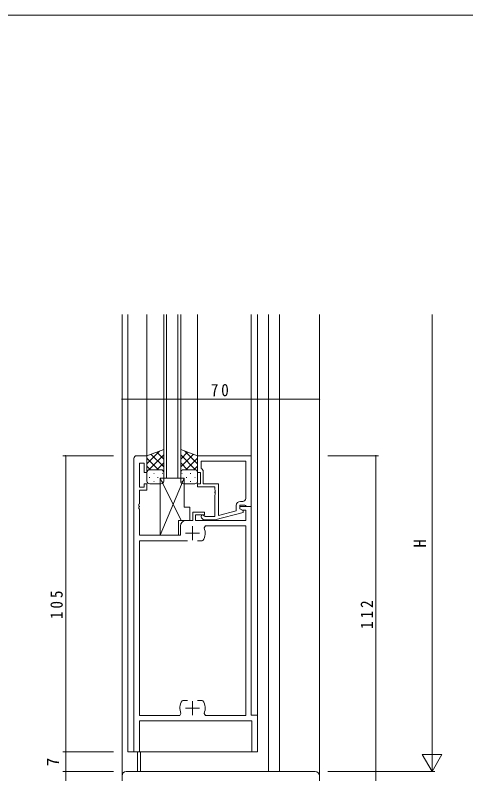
# Model space of a CAD drawing. Units: millimetres on the paper. Extents: x -397 to 397, y -282 to 282.
# Drawn here: x -236.8 to -76.9, y 10.3 to 279.3 of the extents above; entities that cross this region are included whole.
import ezdxf
from ezdxf.enums import TextEntityAlignment as Align

# ---------------------------------------------------------------- set-up
doc = ezdxf.new("R2010")
doc.units = ezdxf.units.MM
for name, color, linetype, lineweight in [('0-1_YKK_ZWAK', 7, 'Continuous', 18), ('0-3_YKK_11', 7, 'Continuous', 18), ('0-4_YKK_12', 2, 'Continuous', 18), ('0-6_YKK_13', 4, 'Continuous', 18), ('0-7_YKK_D', 6, 'Continuous', 18)]:
    doc.layers.add(name, color=color, linetype=linetype, lineweight=lineweight)
doc.styles.add('ＭＳ ゴシック', font='')
doc.styles.get('ＭＳ ゴシック').set_extended_font_data('MS Gothic')

msp = doc.modelspace()

# ---------------------------------------------------------------- linework, layer by layer
at = {"layer": '0-1_YKK_ZWAK'}
msp.add_line((376.092, 279.312), (-393.908, 279.312), dxfattribs=at)
at = {"layer": '0-3_YKK_11'}
for p, q in [((-194.708, 122.134), (-194.708, 18.134)), ((-190.108, 123.134), (-193.708, 123.134)), ((-190.108, 117.134), (-190.108, 123.134)), ((-172.108, 123.134), (-172.108, 117.134)), ((-153.108, 123.134), (-172.108, 123.134)), ((-170.808, 121.204), (-155.038, 121.204)), ((-170.808, 118.634), (-170.808, 121.204)), ((-170.808, 121.204), (-155.038, 121.204)), ((-155.038, 121.204), (-155.038, 107.934)), ((-153.108, 105.134), (-153.108, 123.134)), ((-192.778, 120.434), (-191.108, 120.434)), ((-192.778, 111.934), (-192.778, 120.434)), ((-191.108, 120.434), (-191.108, 117.134)), ((-170.608, 118.434), (-170.808, 118.634)), ((-170.108, 117.934), (-170.608, 118.434)), ((-191.108, 117.134), (-190.108, 117.134)), ((-172.108, 117.134), (-171.108, 117.134)), ((-171.108, 117.134), (-171.108, 113.134)), ((-170.108, 113.134), (-170.108, 117.934)), ((-191.108, 113.134), (-191.108, 111.934)), ((-190.108, 113.134), (-191.108, 113.134)), ((-190.108, 110.934), (-190.108, 113.134)), ((-172.108, 113.134), (-172.108, 112.134)), ((-171.108, 113.134), (-172.108, 113.134)), ((-164.708, 113.134), (-170.108, 113.134)), ((-164.708, 101.925), (-164.708, 113.134)), ((-191.108, 111.934), (-192.778, 111.934)), ((-192.778, 110.934), (-190.108, 110.934)), ((-192.778, 106.092), (-192.778, 110.934)), ((-172.108, 112.134), (-166.008, 112.134)), ((-166.008, 112.134), (-166.008, 111.092)), ((-166.008, 111.092), (-165.888, 110.909)), ((-165.888, 110.359), (-166.008, 110.176)), ((-165.888, 110.909), (-165.888, 110.359)), ((-166.008, 110.176), (-166.008, 110.092)), ((-166.008, 110.092), (-165.888, 109.909)), ((-165.888, 109.359), (-166.008, 109.176)), ((-166.008, 109.176), (-166.008, 101.534)), ((-165.888, 109.909), (-165.888, 109.359)), ((-192.898, 105.909), (-192.778, 106.092)), ((-192.898, 105.359), (-192.898, 105.909)), ((-192.778, 105.176), (-192.898, 105.359)), ((-192.898, 104.909), (-192.778, 105.092)), ((-192.898, 104.359), (-192.898, 104.909)), ((-192.778, 105.092), (-192.778, 105.176)), ((-158.408, 105.434), (-158.408, 103.614)), ((-157.108, 105.634), (-155.308, 105.634)), ((-157.108, 104.334), (-157.108, 105.634)), ((-157.108, 105.134), (-157.108, 104.334)), ((-153.108, 105.134), (-157.108, 105.134)), ((-156.038, 106.934), (-156.908, 106.934)), ((-155.308, 105.634), (-155.108, 105.434)), ((-155.108, 105.434), (-154.808, 105.134)), ((-154.808, 105.134), (-153.108, 105.134)), ((-153.108, 31.134), (-153.108, 105.134)), ((-192.778, 104.176), (-192.898, 104.359)), ((-192.778, 94.934), (-192.778, 104.176)), ((-173.808, 103.134), (-173.808, 100.134)), ((-169.608, 103.134), (-173.808, 103.134)), ((-169.608, 102.134), (-169.608, 103.134)), ((-166.012, 100.334), (-155.908, 103.041)), ((-158.408, 103.614), (-164.708, 101.925)), ((-157.108, 104.334), (-156.242, 103.834)), ((-155.908, 103.641), (-157.108, 104.334)), ((-156.242, 103.834), (-155.038, 103.834)), ((-155.908, 103.041), (-155.908, 103.641)), ((-155.038, 103.834), (-155.038, 100.134)), ((-173.808, 100.134), (-176.208, 100.134)), ((-172.808, 102.134), (-169.608, 102.134)), ((-172.808, 100.134), (-172.808, 102.134)), ((-155.038, 100.134), (-172.808, 100.134)), ((-170.732, 101.11), (-169.957, 100.334)), ((-169.957, 100.334), (-166.012, 100.334)), ((-169.46, 101.534), (-169.884, 101.958)), ((-166.008, 101.534), (-169.46, 101.534)), ((-178.208, 98.134), (-178.208, 94.934)), ((-173.908, 98.134), (-173.908, 93.134)), ((-169.812, 97.497), (-169.357, 98.204)), ((-169.357, 98.204), (-155.038, 98.204)), ((-155.038, 98.204), (-155.038, 31.064)), ((-178.208, 94.934), (-192.778, 94.934)), ((-176.408, 95.634), (-171.408, 95.634)), ((-192.778, 92.934), (-175.658, 92.934)), ((-192.778, 31.064), (-192.778, 92.934)), ((-172.158, 92.934), (-170.461, 92.934)), ((-172.158, 92.934), (-170.461, 92.934)), ((-170.461, 92.934), (-170.215, 93.062)), ((-177.355, 36.334), (-177.601, 36.205)), ((-175.658, 36.334), (-177.355, 36.334)), ((-173.908, 36.134), (-173.908, 31.134)), ((-170.461, 36.334), (-172.158, 36.334)), ((-170.215, 36.205), (-170.461, 36.334)), ((-176.408, 33.634), (-171.408, 33.634)), ((-178.46, 31.064), (-192.778, 31.064)), ((-178.004, 31.771), (-178.46, 31.064)), ((-169.357, 31.064), (-169.812, 31.771)), ((-155.038, 31.064), (-169.357, 31.064)), ((-150.908, 31.134), (-153.108, 31.134)), ((-150.908, 18.134), (-150.908, 31.134)), ((-192.778, 29.134), (-152.838, 29.134)), ((-192.778, 18.134), (-192.778, 29.134)), ((-152.838, 29.134), (-152.838, 18.134)), ((-194.708, 18.134), (-192.778, 18.134)), ((-152.838, 18.134), (-150.908, 18.134))]:
    msp.add_line(p, q, dxfattribs=at)
for centre, radius, start, end in [((-193.708, 122.134), 1, 90.00001, 179.99999), ((-156.038, 107.934), 1, 270.00001, 359.99999), ((-156.908, 105.434), 1.5, 90.00001, 179.99999), ((-176.208, 98.134), 2, 90.00001, 179.99999), ((-170.308, 101.534), 0.6, 44.99999, 225.00001), ((-173.908, 95.634), 4.5, 325.15008, 24.45637), ((-173.908, 33.634), 4.5, 145.15008, 204.45637), ((-173.908, 33.634), 4.5, 335.54363, 34.84992)]:
    msp.add_arc(centre, radius, start, end, dxfattribs=at)
at = {"layer": '0-4_YKK_12'}
for p, q in [((-198.908, 173.134), (-198.908, -8.866)), ((-196.908, 173.134), (-196.908, 18.134)), ((-190.108, 173.134), (-190.108, 123.134)), ((-184.108, 173.134), (-184.108, 115.134)), ((-183.108, 115.134), (-183.108, 173.134)), ((-179.108, 173.134), (-179.108, 115.134)), ((-178.108, 115.134), (-178.108, 173.134)), ((-172.108, 173.134), (-172.108, 123.134)), ((-153.108, 173.134), (-153.108, 122.834)), ((-150.908, 173.134), (-150.908, 18.134)), ((-143.008, 11.134), (-143.008, 173.134)), ((-128.908, 173.134), (-128.908, -8.866)), ((-178.108, 115.134), (-184.108, 115.134)), ((-196.908, 18.134), (-150.908, 18.134)), ((-193.408, 18.134), (-193.408, 11.134)), ((-192.408, 18.134), (-192.408, 11.134)), ((-192.408, 11.134), (-193.408, 11.134))]:
    msp.add_line(p, q, dxfattribs=at)
msp.add_lwpolyline([(-143.008, 11.134), (-146.908, 11.134), (-146.908, 173.134)], dxfattribs=at)
at = {"layer": '0-6_YKK_13'}
for p, q in [((-190.108, 120.225), (-185.584, 124.75)), ((-184.108, 121.948), (-186.561, 124.401)), ((-184.108, 125.277), (-184.108, 117.134)), ((-178.108, 125.277), (-178.108, 117.134)), ((-178.108, 125.277), (-172.108, 123.134)), ((-178.108, 121.948), (-175.655, 124.401)), ((-172.108, 120.225), (-176.633, 124.75)), ((-190.108, 123.054), (-189.983, 123.179)), ((-185.951, 118.134), (-190.108, 122.291)), ((-189.421, 118.084), (-184.108, 123.397)), ((-184.108, 119.119), (-188.645, 123.656)), ((-178.108, 119.119), (-173.571, 123.656)), ((-172.795, 118.084), (-178.108, 123.397)), ((-176.265, 118.134), (-172.108, 122.291)), ((-172.108, 123.054), (-172.233, 123.179)), ((-172.108, 123.134), (-172.108, 117.134)), ((-188.779, 118.134), (-190.108, 119.463)), ((-186.543, 118.134), (-184.108, 120.568)), ((-175.674, 118.134), (-178.108, 120.568)), ((-173.437, 118.134), (-172.108, 119.463)), ((-190.108, 117.397), (-190.058, 117.447)), ((-190.108, 117.134), (-190.108, 114.134)), ((-185.108, 118.134), (-189.108, 118.134)), ((-189.108, 118.134), (-185.508, 118.134)), ((-187.49, 116.8), (-187.69, 116.8)), ((-184.508, 116.8), (-184.66, 116.8)), ((-184.526, 117.322), (-184.508, 117.34)), ((-184.108, 117.134), (-184.108, 114.134)), ((-178.108, 117.134), (-178.108, 114.134)), ((-177.69, 117.322), (-177.708, 117.34)), ((-177.708, 116.8), (-177.557, 116.8)), ((-177.108, 118.134), (-173.108, 118.134)), ((-173.108, 118.134), (-177.108, 118.134)), ((-174.727, 116.8), (-174.527, 116.8)), ((-172.108, 117.397), (-172.158, 117.447)), ((-172.108, 117.134), (-172.108, 114.134)), ((-189.105, 115.385), (-189.305, 115.385)), ((-185.108, 113.134), (-189.108, 113.134)), ((-187.49, 113.97), (-187.69, 113.97)), ((-186.075, 115.385), (-186.275, 115.385)), ((-185.358, 94.934), (-176.858, 115.134)), ((-185.358, 94.934), (-185.358, 115.134)), ((-177.932, 100.134), (-185.358, 115.134)), ((-184.522, 113.97), (-184.66, 113.97)), ((-177.695, 113.97), (-177.557, 113.97)), ((-177.108, 113.134), (-173.108, 113.134)), ((-176.142, 115.385), (-175.942, 115.385)), ((-174.727, 113.97), (-174.527, 113.97)), ((-173.112, 115.385), (-172.912, 115.385)), ((-178.858, 100.134), (-178.858, 94.934)), ((-174.858, 100.134), (-178.858, 100.134)), ((-178.858, 94.934), (-185.358, 94.934)), ((-130.408, 11.134), (-197.408, 11.134))]:
    msp.add_line(p, q, dxfattribs=at)
for points in [[(-184.108, 125.277), (-190.108, 123.134), (-190.108, 117.134)], [(-185.358, 115.134), (-176.858, 115.134), (-176.858, 104.934)], [(-176.858, 104.934), (-174.858, 104.934), (-174.858, 100.134)]]:
    msp.add_lwpolyline(points, dxfattribs=at)
for centre, radius, start, end in [((-189.108, 117.134), 1, 90, 180), ((-189.108, 117.134), 1, 90, 179.9999), ((-185.108, 117.134), 1, 0, 90), ((-177.108, 117.134), 1, 90, 180), ((-173.108, 117.134), 1, 0, 90), ((-173.108, 117.134), 1, 0.0001, 90), ((-189.108, 114.134), 1, 180, 270), ((-185.108, 114.134), 1, 270, 0), ((-177.108, 114.134), 1, 180, 270), ((-173.108, 114.134), 1, 270, 0), ((-197.408, 9.634), 1.5, 90, 180), ((-130.408, 9.634), 1.5, 360, 90)]:
    msp.add_arc(centre, radius, start, end, dxfattribs=at)
at = {"layer": '0-7_YKK_D'}
for p, q in [((-88.908, 173.134), (-88.908, 11.134)), ((-198.908, 126.134), (-198.908, 144.134)), ((-198.908, 143.134), (-128.908, 143.134)), ((-128.908, 126.134), (-128.908, 144.134)), ((-201.908, 123.134), (-219.908, 123.134)), ((-218.908, 123.134), (-218.908, 18.134)), ((-125.908, 123.134), (-107.908, 123.134)), ((-108.908, 123.134), (-108.908, 11.134)), ((-201.908, 18.134), (-219.908, 18.134)), ((-201.908, 18.134), (-219.908, 18.134)), ((-218.908, 18.134), (-218.908, 11.134)), ((-85.408, 17.196), (-92.408, 17.196)), ((-88.908, 11.134), (-92.408, 17.196)), ((-88.908, 11.134), (-85.408, 17.196)), ((-201.908, 11.134), (-219.908, 11.134)), ((-201.908, 11.134), (-219.908, 11.134)), ((-218.908, 11.134), (-218.908, -8.866)), ((-125.908, 11.134), (-87.908, 11.134)), ((-125.908, 11.134), (-107.908, 11.134)), ((-108.908, 11.134), (-108.908, -8.866))]:
    msp.add_line(p, q, dxfattribs=at)
for centre, start, end in [((-198.908, 143.134), 0, 180), ((-198.908, 143.134), 180, 0), ((-128.908, 143.134), 0, 180), ((-128.908, 143.134), 180, 0), ((-218.908, 123.134), 90, 270), ((-218.908, 123.134), 270, 90), ((-108.908, 123.134), 90, 270), ((-108.908, 123.134), 270, 90), ((-218.908, 18.134), 90, 270), ((-218.908, 18.134), 90, 270), ((-218.908, 18.134), 270, 90), ((-218.908, 18.134), 270, 90), ((-218.908, 11.134), 90, 270), ((-218.908, 11.134), 90, 270), ((-218.908, 11.134), 270, 90), ((-218.908, 11.134), 270, 90), ((-108.908, 11.134), 90, 270), ((-108.908, 11.134), 270, 90)]:
    msp.add_arc(centre, 0.106, start, end, dxfattribs=at)

# ---------------------------------------------------------------- texts
at = {"layer": '0-7_YKK_D', "color": 7, "style": 'ＭＳ ゴシック'}
for s, p in [('H', (-89.708, 90.534)), ('7', (-219.908, 13.034))]:
    msp.add_text(s, height=4.399, rotation=90, dxfattribs=at).set_placement(p, align=Align.BOTTOM_LEFT)
at = {"layer": '0-7_YKK_D', "color": 7, "insert": (-167.428, 144.134), "char_height": 4.399, "attachment_point": 7, "style": 'ＭＳ ゴシック'}
msp.add_mtext('\\T1.37;\\W0.9;70', dxfattribs=at)
at = {"layer": '0-7_YKK_D', "color": 7, "char_height": 4.399, "attachment_point": 7, "rotation": 90, "style": 'ＭＳ ゴシック'}
for s, insert in [('\\T1.38;\\W0.9;105', (-219.908, 65.194)), ('\\T1.38;\\W0.9;112', (-109.908, 61.694))]:
    msp.add_mtext(s, dxfattribs=dict(at, insert=insert))

doc.saveas('drawing.dxf')
